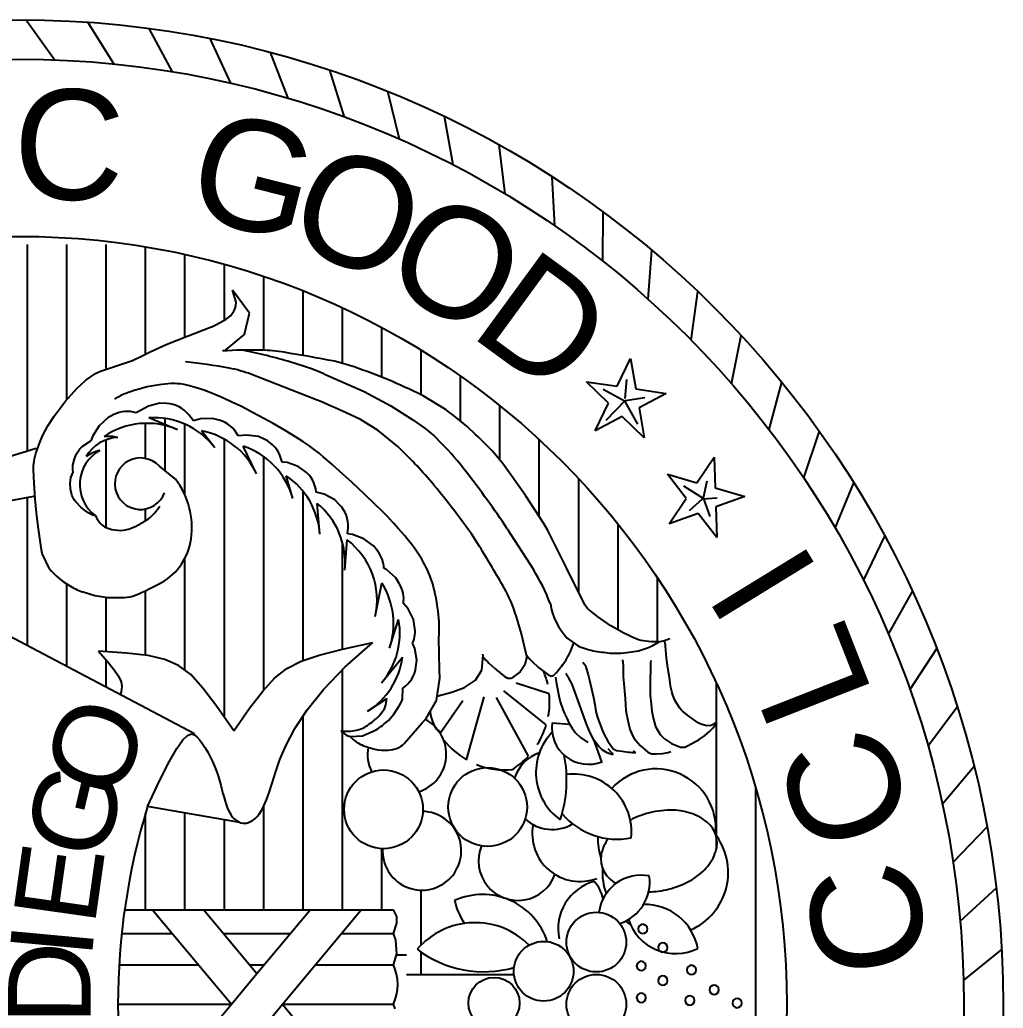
# Model space of a CAD drawing. Header units: inches. Extents: x -3572 to 2430, y -1517 to 3072.
# Drawn here: x 2255.835 to 2256.501, y 76.737 to 77.406 of the extents above; entities that cross this region are included whole.
import ezdxf
from ezdxf.enums import TextEntityAlignment as Align

# ---------------------------------------------------------------- set-up
doc = ezdxf.new("R2010")
doc.units = ezdxf.units.IN
doc.header["$MEASUREMENT"] = 0
doc.layers.add('_CoSD_TB', color=7, linetype='Continuous')
doc.styles.add('CoSD TITLE', font='arial.ttf')

msp = doc.modelspace()

# ---------------------------------------------------------------- linework, layer by layer
at = {"layer": '_CoSD_TB', "color": 1, "linetype": 'Continuous'}
for p, q in [((2255.85841, 77.37927), (2255.83908, 77.40637)), ((2255.89852, 77.37649), (2255.88093, 77.40476)), ((2255.93838, 77.37121), (2255.9226, 77.40052)), ((2255.97783, 77.36343), (2255.96392, 77.39367)), ((2256.01671, 77.35319), (2256.00473, 77.38425)), ((2256.05487, 77.34052), (2256.04486, 77.37227)), ((2256.09216, 77.32549), (2256.08417, 77.35781)), ((2256.12844, 77.30815), (2256.12249, 77.3409)), ((2256.16355, 77.28856), (2256.15967, 77.32162)), ((2256.19736, 77.2668), (2256.19557, 77.30004)), ((2256.22974, 77.24297), (2256.23004, 77.27626)), ((2255.84011, 77.11456), (2255.84011, 77.25415)), ((2255.86678, 77.14916), (2255.86678, 77.25415)), ((2255.89344, 77.16976), (2255.89344, 77.25415)), ((2255.92011, 77.18006), (2255.92011, 77.25259)), ((2256.26056, 77.21715), (2256.26295, 77.25035)), ((2255.94678, 77.19142), (2255.94678, 77.24741)), ((2255.97345, 77.203), (2255.97345, 77.24076)), ((2256.00011, 77.18262), (2256.00011, 77.23258)), ((2256.02678, 77.17904), (2256.02678, 77.22279)), ((2256.2897, 77.18944), (2256.29417, 77.22243)), ((2256.05345, 77.17373), (2256.05345, 77.2113)), ((2256.08012, 77.16432), (2256.08012, 77.19797)), ((2256.31704, 77.15996), (2256.32357, 77.1926)), ((2256.10678, 77.15233), (2256.10678, 77.18263)), ((2256.13345, 77.1346), (2256.13345, 77.16508)), ((2256.24483, 77.14992), (2256.24617, 77.16268)), ((2256.34248, 77.12882), (2256.35104, 77.16099)), ((2256.24483, 77.1479), (2256.23005, 77.15597)), ((2256.24483, 77.14857), (2256.25826, 77.15059)), ((2255.92197, 77.14473), (2255.91374, 77.14028)), ((2255.9298, 77.14669), (2255.92197, 77.14473)), ((2255.93448, 77.14649), (2255.9298, 77.14669)), ((2256.16012, 77.10811), (2256.16012, 77.14501)), ((2256.23206, 77.13514), (2256.24483, 77.14857)), ((2256.25356, 77.13245), (2256.24483, 77.1479)), ((2255.89446, 77.13694), (2255.88859, 77.13139)), ((2255.89864, 77.13905), (2255.89446, 77.13694)), ((2255.94175, 77.12878), (2255.9223, 77.13682)), ((2255.93344, 77.10091), (2255.93344, 77.1364)), ((2255.95261, 77.13475), (2255.94935, 77.13889)), ((2255.88859, 77.13139), (2255.88427, 77.12457)), ((2255.92011, 77.10932), (2255.92011, 77.13313)), ((2255.94678, 77.08455), (2255.94678, 77.13254)), ((2255.95733, 77.13611), (2255.95261, 77.13475)), ((2255.96541, 77.13635), (2255.95733, 77.13611)), ((2255.96993, 77.13516), (2255.96541, 77.13635)), ((2255.88427, 77.12457), (2255.88303, 77.12123)), ((2255.96705, 77.11644), (2255.95794, 77.12799)), ((2255.98284, 77.12455), (2255.98283, 77.12456)), ((2255.98849, 77.12519), (2255.98284, 77.12455)), ((2255.99649, 77.12409), (2255.98849, 77.12519)), ((2256.00076, 77.12217), (2255.99649, 77.12409)), ((2256.36591, 77.09615), (2256.37648, 77.12771)), ((2255.87554, 77.11577), (2255.87716, 77.11733)), ((2255.87716, 77.11733), (2255.88303, 77.12124)), ((2255.89344, 77.0625), (2255.89344, 77.12201)), ((2255.97345, 76.93393), (2255.97345, 77.12243)), ((2255.99532, 77.09884), (2255.98621, 77.11761)), ((2256.18679, 77.06983), (2256.18679, 77.12205)), ((2255.87187, 77.10915), (2255.87332, 77.11245)), ((2255.87332, 77.11245), (2255.87554, 77.11577)), ((2256.00011, 76.95254), (2256.00011, 77.11054)), ((2255.87079, 77.10134), (2255.87084, 77.10476)), ((2255.87084, 77.10476), (2255.87187, 77.10915)), ((2256.01254, 77.10679), (2256.01172, 77.10957)), ((2256.01592, 77.1065), (2256.01254, 77.10679)), ((2256.02355, 77.10384), (2256.01592, 77.1065)), ((2256.02735, 77.10111), (2256.02355, 77.10384)), ((2255.86897, 77.09246), (2255.86949, 77.09642)), ((2255.86949, 77.09642), (2255.87026, 77.09854)), ((2255.87026, 77.09854), (2255.87108, 77.09994)), ((2255.87108, 77.09994), (2255.87079, 77.10134)), ((2256.01978, 77.08214), (2256.01522, 77.09765)), ((2255.86912, 77.08886), (2255.86897, 77.09246)), ((2256.21346, 77.01856), (2256.21346, 77.09563)), ((2256.28447, 77.09079), (2256.29723, 77.08273)), ((2256.2979, 77.08273), (2256.30059, 77.09415)), ((2256.38724, 77.06207), (2256.39977, 77.09291)), ((2255.84011, 76.98275), (2255.84011, 77.08301)), ((2255.87013, 77.08447), (2255.86912, 77.08886)), ((2255.8716, 77.08138), (2255.87013, 77.08447)), ((2256.02678, 76.9724), (2256.02678, 77.08711)), ((2256.03561, 77.08658), (2256.03561, 77.08659)), ((2256.04112, 77.08516), (2256.03561, 77.08658)), ((2256.0482, 77.08128), (2256.04112, 77.08516)), ((2255.87276, 77.07988), (2255.8716, 77.08138)), ((2255.87656, 77.07605), (2255.87276, 77.07988)), ((2256.03808, 77.05811), (2256.03627, 77.0789)), ((2256.05149, 77.07795), (2256.0482, 77.08128)), ((2256.2885, 77.074), (2256.29723, 77.08206)), ((2256.29723, 77.08206), (2256.30731, 77.08273)), ((2256.30261, 77.06996), (2256.2979, 77.08273)), ((2255.88032, 77.07324), (2255.87656, 77.07605)), ((2255.92011, 77.0673), (2255.92011, 77.07516)), ((2256.24012, 76.99311), (2256.24012, 77.0649)), ((2256.05691, 77.05829), (2256.05723, 77.06227)), ((2256.06027, 77.05775), (2256.05691, 77.05829)), ((2256.06781, 77.05485), (2256.06027, 77.05775)), ((2256.40639, 77.02671), (2256.42083, 77.05671)), ((2256.05345, 76.98011), (2256.05345, 77.0524)), ((2256.05495, 77.03377), (2256.05659, 77.05423)), ((2256.07439, 77.05017), (2256.06781, 77.05485)), ((2256.07729, 77.04649), (2256.07439, 77.05017)), ((2255.94678, 76.9659), (2255.94678, 77.04173)), ((2256.0835, 77.03394), (2256.08154, 77.03496)), ((2256.08951, 77.02854), (2256.0835, 77.03394)), ((2255.86678, 76.9687), (2255.86678, 77.02427)), ((2256.07564, 77.0022), (2256.08014, 77.02497)), ((2256.09196, 77.02456), (2256.08951, 77.02854)), ((2256.26679, 76.98523), (2256.26679, 77.02849)), ((2255.92011, 76.976), (2255.92011, 77.0198)), ((2256.42329, 76.99023), (2256.43958, 77.01925)), ((2255.89344, 76.97846), (2255.89344, 77.01525)), ((2256.09795, 77.0074), (2256.09471, 77.01117)), ((2256.10152, 77.00016), (2256.09795, 77.0074)), ((2256.08526, 76.98075), (2256.09151, 77.00027)), ((2256.10232, 76.99555), (2256.10152, 77.00016)), ((2256.10256, 76.98059), (2256.10098, 76.98422)), ((2256.10383, 76.97262), (2256.10256, 76.98059)), ((2256.43786, 76.95275), (2256.45594, 76.9807)), ((2255.89344, 76.95464), (2255.89344, 76.97276)), ((2256.07985, 76.95735), (2256.09417, 76.97471)), ((2256.10323, 76.96798), (2256.10383, 76.97262)), ((2256.05345, 76.8037), (2256.05345, 76.96612)), ((2256.19351, 76.95003), (2256.17118, 76.95717)), ((2256.30679, 76.84502), (2256.30679, 76.95696)), ((2256.09416, 76.94646), (2256.09443, 76.95387)), ((2256.19149, 76.92896), (2256.16277, 76.95191)), ((2256.07046, 76.93814), (2256.08349, 76.94668)), ((2256.08182, 76.93978), (2256.08284, 76.94248)), ((2256.08284, 76.94248), (2256.08349, 76.94668)), ((2256.08832, 76.93608), (2256.09236, 76.94239)), ((2256.09236, 76.94239), (2256.09386, 76.94552)), ((2256.09386, 76.94552), (2256.09395, 76.94578)), ((2256.09395, 76.94578), (2256.09416, 76.94646)), ((2256.11964, 76.92327), (2256.13501, 76.94541)), ((2256.13757, 76.9052), (2256.14937, 76.94781)), ((2256.17935, 76.90774), (2256.15785, 76.94743)), ((2256.07831, 76.93505), (2256.08182, 76.93978)), ((2256.08455, 76.93188), (2256.08832, 76.93608)), ((2256.11337, 76.93543), (2256.11304, 76.9382)), ((2256.45004, 76.91443), (2256.46985, 76.94119)), ((2256.02678, 76.8037), (2256.02678, 76.93495)), ((2256.11375, 76.93385), (2256.11337, 76.93543)), ((2256.1147, 76.93111), (2256.11375, 76.93385)), ((2256.11597, 76.928), (2256.1147, 76.93111)), ((2256.19553, 76.93034), (2256.20737, 76.92946)), ((2256.05226, 76.92477), (2256.05599, 76.92205)), ((2256.06698, 76.92146), (2256.07631, 76.92559)), ((2256.11711, 76.92608), (2256.11597, 76.928)), ((2256.11964, 76.92327), (2256.11711, 76.92608)), ((2256.05599, 76.92205), (2256.05857, 76.92112)), ((2256.05857, 76.92112), (2256.06698, 76.92146)), ((2256.22924, 76.90397), (2256.22366, 76.91903)), ((2256.4598, 76.87543), (2256.48124, 76.90089)), ((2256.33346, 76.59378), (2256.33346, 76.88561)), ((2255.92011, 76.8037), (2255.92011, 76.8692)), ((2255.94678, 76.8037), (2255.94678, 76.8692)), ((2256.00011, 76.8037), (2256.00011, 76.87389)), ((2255.97345, 76.8037), (2255.97345, 76.86466)), ((2256.46709, 76.83589), (2256.49009, 76.85995)), ((2256.08012, 76.8037), (2256.08012, 76.84507)), ((2256.10678, 76.7799), (2256.10678, 76.81697)), ((2256.47188, 76.79597), (2256.49635, 76.81854)), ((2256.10678, 76.7597), (2256.10678, 76.77502)), ((2256.47415, 76.75582), (2256.49999, 76.77682))]:
    msp.add_line(p, q, dxfattribs=at)
at = {"layer": '_CoSD_TB', "color": 1}
for p, q in [((2255.99052, 77.20765), (2255.97895, 77.22323)), ((2255.9814, 77.21511), (2255.97895, 77.22323)), ((2255.97979, 77.2089), (2255.98082, 77.21113)), ((2255.98082, 77.21113), (2255.98126, 77.21266)), ((2255.98126, 77.21266), (2255.9814, 77.21511)), ((2255.97274, 77.20258), (2255.97468, 77.20374)), ((2255.97468, 77.20374), (2255.97639, 77.2049)), ((2255.97639, 77.2049), (2255.97728, 77.20564)), ((2255.97728, 77.20564), (2255.97748, 77.20584)), ((2255.97748, 77.20584), (2255.97779, 77.20615)), ((2255.97779, 77.20615), (2255.97838, 77.20685)), ((2255.97838, 77.20685), (2255.97944, 77.20831)), ((2255.97944, 77.20831), (2255.97979, 77.2089)), ((2255.98719, 77.1935), (2255.99052, 77.20765)), ((2255.94904, 77.1923), (2255.96404, 77.19817)), ((2255.96404, 77.19817), (2255.96543, 77.19878)), ((2255.96543, 77.19878), (2255.96715, 77.1996)), ((2255.96715, 77.1996), (2255.97067, 77.20143)), ((2255.97067, 77.20143), (2255.97274, 77.20258)), ((2255.93405, 77.18644), (2255.94904, 77.1923)), ((2255.98719, 77.1935), (2255.97395, 77.18266)), ((2255.92314, 77.18155), (2255.93405, 77.18644)), ((2255.9113, 77.17573), (2255.91722, 77.17864)), ((2255.91722, 77.17864), (2255.92314, 77.18155)), ((2256.23942, 77.15823), (2256.24864, 77.1769)), ((2256.24864, 77.1769), (2256.25216, 77.15638)), ((2255.8895, 77.16844), (2255.9004, 77.17208)), ((2255.9004, 77.17208), (2255.9113, 77.17573)), ((2256.05532, 77.17325), (2256.04798, 77.17513)), ((2255.87967, 77.16223), (2255.88619, 77.16687)), ((2255.88619, 77.16687), (2255.8895, 77.16844)), ((2256.03621, 77.1489), (2255.99149, 77.16635)), ((2256.04077, 77.16664), (2256.06822, 77.15472)), ((2255.86565, 77.1479), (2255.87343, 77.15659)), ((2255.87343, 77.15659), (2255.87967, 77.16223)), ((2255.91739, 77.1568), (2255.91563, 77.1563)), ((2255.92125, 77.15777), (2255.91739, 77.1568)), ((2255.92656, 77.15881), (2255.92125, 77.15777)), ((2255.93119, 77.1595), (2255.92656, 77.15881)), ((2255.93511, 77.15986), (2255.93119, 77.1595)), ((2255.93751, 77.15999), (2255.93511, 77.15986)), ((2255.93882, 77.16003), (2255.93751, 77.15999)), ((2255.94007, 77.16002), (2255.93882, 77.16003)), ((2255.94159, 77.15996), (2255.94007, 77.16002)), ((2255.9435, 77.1598), (2255.94159, 77.15996)), ((2255.94611, 77.1594), (2255.9435, 77.1598)), ((2255.94889, 77.15881), (2255.94611, 77.1594)), ((2255.9522, 77.15793), (2255.94889, 77.15881)), ((2255.95616, 77.15672), (2255.9522, 77.15793)), ((2255.95945, 77.15559), (2255.95616, 77.15672)), ((2256.21882, 77.16122), (2256.23942, 77.15823)), ((2256.23373, 77.14669), (2256.21882, 77.16122)), ((2255.90545, 77.15281), (2255.9029, 77.15166)), ((2255.90981, 77.1545), (2255.90545, 77.15281)), ((2255.91295, 77.1555), (2255.90981, 77.1545)), ((2255.91563, 77.1563), (2255.91295, 77.1555)), ((2255.96326, 77.15415), (2255.95945, 77.15559)), ((2255.96702, 77.15264), (2255.96326, 77.15415)), ((2255.97296, 77.15008), (2255.96702, 77.15264)), ((2255.97861, 77.1475), (2255.97296, 77.15008)), ((2256.06822, 77.15472), (2256.08621, 77.14494)), ((2256.10489, 77.15327), (2256.10101, 77.15515)), ((2256.10803, 77.15171), (2256.10489, 77.15327)), ((2256.12365, 77.14218), (2256.10803, 77.15171)), ((2256.25216, 77.15638), (2256.27276, 77.15339)), ((2256.27276, 77.15339), (2256.25434, 77.1437)), ((2255.85813, 77.13806), (2255.86565, 77.1479)), ((2255.9845, 77.14466), (2255.97861, 77.1475)), ((2255.98833, 77.14274), (2255.9845, 77.14466)), ((2256.08621, 77.14494), (2256.10101, 77.13557)), ((2256.22452, 77.12802), (2256.23373, 77.14669)), ((2256.25434, 77.1437), (2256.25786, 77.12318)), ((2255.85393, 77.13146), (2255.85813, 77.13806)), ((2255.99258, 77.14052), (2255.98833, 77.14274)), ((2255.99684, 77.13824), (2255.99258, 77.14052)), ((2256.00648, 77.13289), (2255.99684, 77.13824)), ((2256.06558, 77.13562), (2256.05602, 77.14021)), ((2256.24295, 77.13771), (2256.22452, 77.12802)), ((2256.25786, 77.12318), (2256.24295, 77.13771)), ((2255.85034, 77.12457), (2255.85393, 77.13146)), ((2256.0146, 77.12821), (2256.00648, 77.13289)), ((2256.07756, 77.12833), (2256.06558, 77.13562)), ((2256.10101, 77.13557), (2256.10957, 77.12951)), ((2255.84802, 77.1191), (2255.85034, 77.12457)), ((2256.0217, 77.12389), (2256.0146, 77.12821)), ((2256.02656, 77.12076), (2256.0217, 77.12389)), ((2256.09101, 77.11731), (2256.07756, 77.12833)), ((2256.10957, 77.12951), (2256.11338, 77.1265)), ((2256.11338, 77.1265), (2256.11549, 77.12458)), ((2256.11549, 77.12458), (2256.12057, 77.11954)), ((2255.76066, 77.09003), (2255.84603, 77.11639)), ((2255.84584, 77.11271), (2255.84802, 77.1191)), ((2256.03061, 77.118), (2256.02656, 77.12076)), ((2256.03426, 77.1154), (2256.03061, 77.118)), ((2256.10114, 77.1073), (2256.09101, 77.11731)), ((2255.84492, 77.10903), (2255.84584, 77.11271)), ((2256.03606, 77.11405), (2256.03426, 77.1154)), ((2256.03764, 77.11281), (2256.03606, 77.11405)), ((2256.03845, 77.11215), (2256.03764, 77.11281)), ((2256.04043, 77.11048), (2256.03845, 77.11215)), ((2256.04276, 77.10846), (2256.04043, 77.11048)), ((2256.16187, 77.10603), (2256.15477, 77.11446)), ((2256.29356, 77.09292), (2256.30521, 77.11017)), ((2256.30521, 77.11017), (2256.30593, 77.08936)), ((2255.84423, 77.10348), (2255.84425, 77.10467)), ((2255.84425, 77.10162), (2255.84423, 77.10348)), ((2255.84425, 77.10467), (2255.84436, 77.10585)), ((2255.84436, 77.10585), (2255.84492, 77.10903)), ((2255.94046, 77.09535), (2255.92942, 77.1041)), ((2256.04629, 77.10536), (2256.04276, 77.10846)), ((2256.05147, 77.10072), (2256.04629, 77.10536)), ((2256.16982, 77.09516), (2256.16187, 77.10603)), ((2255.84455, 77.09261), (2255.84425, 77.10162)), ((2256.05995, 77.09297), (2256.05147, 77.10072)), ((2256.28636, 77.08225), (2256.27355, 77.09867)), ((2256.27355, 77.09867), (2256.29356, 77.09292)), ((2255.84522, 77.08208), (2255.84455, 77.09261)), ((2256.06841, 77.08506), (2256.05995, 77.09297)), ((2256.17734, 77.08427), (2256.16982, 77.09516)), ((2255.76066, 77.06838), (2255.84438, 77.08379)), ((2256.07564, 77.07813), (2256.06841, 77.08506)), ((2256.19012, 77.06474), (2256.17734, 77.08427)), ((2256.30593, 77.08936), (2256.32594, 77.08361)), ((2256.32594, 77.08361), (2256.30637, 77.0765)), ((2255.84564, 77.07715), (2255.84522, 77.08208)), ((2255.84611, 77.07239), (2255.84564, 77.07715)), ((2256.08027, 77.07358), (2256.07564, 77.07813)), ((2256.27471, 77.065), (2256.28636, 77.08225)), ((2256.30637, 77.0765), (2256.30708, 77.0557)), ((2255.84724, 77.06315), (2255.84611, 77.07239)), ((2256.08391, 77.06991), (2256.08027, 77.07358)), ((2256.08585, 77.0679), (2256.08391, 77.06991)), ((2256.29428, 77.07211), (2256.27471, 77.065)), ((2256.30708, 77.0557), (2256.29428, 77.07211)), ((2255.8496, 77.04743), (2255.84724, 77.06315)), ((2256.0882, 77.06537), (2256.08585, 77.0679)), ((2256.09145, 77.06177), (2256.0882, 77.06537)), ((2256.19256, 77.06043), (2256.19012, 77.06474)), ((2256.09362, 77.05928), (2256.09145, 77.06177)), ((2256.09559, 77.05695), (2256.09362, 77.05928)), ((2256.09798, 77.05403), (2256.09559, 77.05695)), ((2256.14522, 77.05152), (2256.14074, 77.05828)), ((2256.16511, 77.06165), (2256.18281, 77.03406)), ((2256.2051, 77.0353), (2256.19256, 77.06043)), ((2256.09924, 77.05244), (2256.09798, 77.05403)), ((2256.10085, 77.05034), (2256.09924, 77.05244)), ((2256.10217, 77.04856), (2256.10085, 77.05034)), ((2255.85005, 77.04496), (2255.8496, 77.04743)), ((2255.85492, 77.03465), (2255.85005, 77.04496)), ((2256.1036, 77.04654), (2256.10217, 77.04856)), ((2256.10501, 77.04445), (2256.1036, 77.04654)), ((2256.10627, 77.04248), (2256.10501, 77.04445)), ((2256.10714, 77.04106), (2256.10627, 77.04248)), ((2256.10787, 77.03983), (2256.10714, 77.04106)), ((2256.10864, 77.03845), (2256.10787, 77.03983)), ((2256.10945, 77.03694), (2256.10864, 77.03845)), ((2256.11015, 77.03555), (2256.10945, 77.03694)), ((2256.11096, 77.03382), (2256.11015, 77.03555)), ((2256.11176, 77.03201), (2256.11096, 77.03382)), ((2256.1126, 77.02996), (2256.11176, 77.03201)), ((2256.11329, 77.02813), (2256.1126, 77.02996)), ((2256.21764, 77.01017), (2256.2051, 77.0353)), ((2256.11393, 77.02628), (2256.11329, 77.02813)), ((2256.11455, 77.02434), (2256.11393, 77.02628)), ((2256.11518, 77.02216), (2256.11455, 77.02434)), ((2255.88573, 77.01627), (2255.87723, 77.01892)), ((2255.89305, 77.01527), (2255.88573, 77.01627)), ((2256.11577, 77.01986), (2256.11518, 77.02216)), ((2256.11633, 77.01741), (2256.11577, 77.01986)), ((2256.11688, 77.01472), (2256.11633, 77.01741)), ((2256.11741, 77.01175), (2256.11688, 77.01472)), ((2256.11791, 77.00856), (2256.11741, 77.01175)), ((2256.2194, 77.00781), (2256.21764, 77.01017)), ((2256.11826, 77.00589), (2256.11791, 77.00856)), ((2256.11852, 77.00353), (2256.11826, 77.00589)), ((2256.11872, 77.00126), (2256.11852, 77.00353)), ((2256.22613, 77.00225), (2256.2194, 77.00781)), ((2255.80961, 76.99882), (2255.95331, 76.92309)), ((2256.11889, 76.99876), (2256.11872, 77.00126)), ((2256.11899, 76.99638), (2256.11889, 76.99876)), ((2256.11901, 76.99491), (2256.11899, 76.99638)), ((2256.23523, 76.99598), (2256.22613, 77.00225)), ((2256.24079, 76.99272), (2256.23523, 76.99598)), ((2256.11872, 76.98788), (2256.11886, 76.99041)), ((2256.11886, 76.99041), (2256.119, 76.99295)), ((2256.119, 76.99295), (2256.11901, 76.99491)), ((2256.24408, 76.99101), (2256.24079, 76.99272)), ((2256.24653, 76.98978), (2256.24408, 76.99101)), ((2256.24958, 76.98838), (2256.24653, 76.98978)), ((2256.05353, 76.98013), (2256.07404, 76.98472)), ((2256.05538, 76.96812), (2256.07404, 76.98472)), ((2256.11927, 76.96613), (2256.11872, 76.98788)), ((2256.20572, 76.98769), (2256.21254, 76.98267)), ((2256.25386, 76.98661), (2256.24958, 76.98838)), ((2256.25547, 76.98616), (2256.25386, 76.98661)), ((2256.26251, 76.98511), (2256.25547, 76.98616)), ((2256.2678, 76.98526), (2256.26251, 76.98511)), ((2256.27227, 76.98223), (2256.2722, 76.983)), ((2255.88828, 76.97884), (2255.89431, 76.97174)), ((2255.90716, 76.97746), (2255.88828, 76.97884)), ((2255.92177, 76.97581), (2255.90716, 76.97746)), ((2255.93318, 76.97326), (2255.92177, 76.97581)), ((2256.0255, 76.97197), (2256.03771, 76.97611)), ((2256.03771, 76.97611), (2256.05353, 76.98013)), ((2256.14784, 76.96607), (2256.14867, 76.97608)), ((2256.23472, 76.97758), (2256.24193, 76.97749)), ((2256.24193, 76.97749), (2256.24616, 76.97791)), ((2256.24616, 76.97791), (2256.25395, 76.97914)), ((2256.25395, 76.97914), (2256.26, 76.98098)), ((2256.27271, 76.97677), (2256.27227, 76.98223)), ((2256.27306, 76.97218), (2256.27271, 76.97677)), ((2255.89431, 76.97174), (2255.89876, 76.96622)), ((2255.94246, 76.96918), (2255.93318, 76.97326)), ((2255.95069, 76.96292), (2255.94246, 76.96918)), ((2256.01578, 76.967), (2256.0255, 76.97197)), ((2256.1567, 76.96708), (2256.15261, 76.9708)), ((2256.1769, 76.9695), (2256.17371, 76.96485)), ((2256.17827, 76.97519), (2256.1769, 76.9695)), ((2256.18198, 76.97172), (2256.18634, 76.96773)), ((2256.21632, 76.97145), (2256.21796, 76.96903)), ((2256.24363, 76.97005), (2256.24369, 76.9688)), ((2256.27359, 76.96916), (2256.27306, 76.97218)), ((2256.27411, 76.96615), (2256.27359, 76.96916)), ((2255.89876, 76.96622), (2255.90178, 76.96184)), ((2255.95893, 76.95387), (2255.95069, 76.96292)), ((2256.00746, 76.9605), (2256.01578, 76.967)), ((2256.04071, 76.9529), (2256.05538, 76.96812)), ((2256.11941, 76.96045), (2256.11927, 76.96613)), ((2256.14352, 76.9593), (2256.14784, 76.96607)), ((2256.17371, 76.96485), (2256.16764, 76.96034)), ((2256.19336, 76.96251), (2256.19502, 76.96191)), ((2256.19502, 76.96191), (2256.19654, 76.96247)), ((2256.21796, 76.96903), (2256.21836, 76.96814)), ((2256.21836, 76.96814), (2256.21993, 76.96285)), ((2256.21993, 76.96285), (2256.22087, 76.95914)), ((2256.24369, 76.9688), (2256.24369, 76.96518)), ((2256.24369, 76.96518), (2256.24369, 76.96155)), ((2256.26199, 76.96498), (2256.26193, 76.96083)), ((2256.2749, 76.9609), (2256.27411, 76.96615)), ((2255.90178, 76.96184), (2255.90348, 76.95817)), ((2255.90348, 76.95817), (2255.90402, 76.95479)), ((2255.99941, 76.95178), (2256.00746, 76.9605)), ((2256.11708, 76.94536), (2256.11941, 76.96045)), ((2256.136, 76.95423), (2256.14352, 76.9593)), ((2256.16538, 76.96033), (2256.16326, 76.9617)), ((2256.16764, 76.96034), (2256.16538, 76.96033)), ((2256.19782, 76.96126), (2256.19852, 76.9566)), ((2256.19852, 76.9566), (2256.19993, 76.94855)), ((2256.20694, 76.96019), (2256.20621, 76.96143)), ((2256.20905, 76.95638), (2256.20694, 76.96019)), ((2256.21115, 76.95085), (2256.20905, 76.95638)), ((2256.22087, 76.95914), (2256.22344, 76.94739)), ((2256.24369, 76.96155), (2256.24412, 76.95703)), ((2256.24412, 76.95703), (2256.245, 76.94669)), ((2256.26193, 76.96083), (2256.26193, 76.94877)), ((2256.27569, 76.95552), (2256.2749, 76.9609)), ((2255.90352, 76.95125), (2255.90297, 76.94962)), ((2255.90402, 76.95479), (2255.90352, 76.95125)), ((2255.96827, 76.94139), (2255.95893, 76.95387)), ((2255.99055, 76.94012), (2255.99941, 76.95178)), ((2256.02949, 76.93903), (2256.04071, 76.9529)), ((2256.11837, 76.94862), (2256.12745, 76.95106)), ((2256.12745, 76.95106), (2256.136, 76.95423)), ((2256.21519, 76.93961), (2256.21115, 76.95085)), ((2256.27591, 76.95429), (2256.27569, 76.95552)), ((2256.27648, 76.95157), (2256.27591, 76.95429)), ((2256.27719, 76.94899), (2256.27648, 76.95157)), ((2256.27806, 76.94676), (2256.27719, 76.94899)), ((2256.11005, 76.93322), (2256.11708, 76.94536)), ((2256.11756, 76.94849), (2256.11837, 76.94862)), ((2256.19993, 76.94855), (2256.20092, 76.94455)), ((2256.20092, 76.94455), (2256.20273, 76.93929)), ((2256.22344, 76.94739), (2256.22428, 76.9427)), ((2256.22428, 76.9427), (2256.22512, 76.93802)), ((2256.245, 76.94669), (2256.24522, 76.9427)), ((2256.24522, 76.9427), (2256.24544, 76.93871)), ((2256.26193, 76.94877), (2256.26206, 76.94689)), ((2256.26206, 76.94689), (2256.26271, 76.9408)), ((2256.2786, 76.94567), (2256.27806, 76.94676)), ((2256.2799, 76.94338), (2256.2786, 76.94567)), ((2256.28187, 76.94031), (2256.2799, 76.94338)), ((2255.97976, 76.92483), (2255.96827, 76.94139)), ((2255.97976, 76.92483), (2255.99055, 76.94012)), ((2256.02117, 76.92649), (2256.02949, 76.93903)), ((2256.20273, 76.93929), (2256.20388, 76.93651)), ((2256.20388, 76.93651), (2256.20554, 76.9329)), ((2256.21922, 76.92837), (2256.21519, 76.93961)), ((2256.22512, 76.93802), (2256.22623, 76.93396)), ((2256.24544, 76.93871), (2256.24578, 76.9361)), ((2256.24578, 76.9361), (2256.24711, 76.92974)), ((2256.26271, 76.9408), (2256.2631, 76.93806)), ((2256.2631, 76.93806), (2256.26403, 76.93283)), ((2256.28288, 76.93907), (2256.28187, 76.94031)), ((2256.28381, 76.93822), (2256.28288, 76.93907)), ((2256.28806, 76.93491), (2256.28381, 76.93822)), ((2256.09519, 76.91624), (2256.1075, 76.93031)), ((2256.1075, 76.93031), (2256.11005, 76.93322)), ((2256.20554, 76.9329), (2256.20684, 76.93037)), ((2256.20684, 76.93037), (2256.20905, 76.92658)), ((2256.22623, 76.93396), (2256.22939, 76.92557)), ((2256.24711, 76.92974), (2256.24818, 76.92592)), ((2256.26403, 76.93283), (2256.26558, 76.9279)), ((2256.29117, 76.93263), (2256.28806, 76.93491)), ((2256.29446, 76.93038), (2256.29117, 76.93263)), ((2256.2963, 76.92948), (2256.29446, 76.93038)), ((2256.30033, 76.92837), (2256.2963, 76.92948)), ((2256.30709, 76.9306), (2256.30324, 76.92854)), ((2256.30437, 76.92679), (2256.30709, 76.9306)), ((2255.94857, 76.92181), (2255.95111, 76.92277)), ((2255.95111, 76.92277), (2255.95321, 76.92218)), ((2256.0152, 76.91528), (2256.02117, 76.92649)), ((2256.20905, 76.92658), (2256.21128, 76.92356)), ((2256.21128, 76.92356), (2256.21466, 76.92026)), ((2256.21964, 76.92733), (2256.21922, 76.92837)), ((2256.22132, 76.92349), (2256.21964, 76.92733)), ((2256.22401, 76.91837), (2256.22132, 76.92349)), ((2256.22939, 76.92557), (2256.2308, 76.92246)), ((2256.2308, 76.92246), (2256.23316, 76.91796)), ((2256.24818, 76.92592), (2256.24965, 76.92213)), ((2256.26558, 76.9279), (2256.26868, 76.92248)), ((2256.26868, 76.92248), (2256.27148, 76.91946)), ((2256.29922, 76.92192), (2256.30216, 76.92448)), ((2256.30324, 76.92854), (2256.30033, 76.92837)), ((2256.30216, 76.92448), (2256.30437, 76.92679)), ((2255.94127, 76.91295), (2255.94536, 76.91873)), ((2255.94536, 76.91873), (2255.94857, 76.92181)), ((2255.95321, 76.92218), (2255.95509, 76.92061)), ((2255.95509, 76.92061), (2255.95692, 76.91854)), ((2255.95692, 76.91854), (2255.95874, 76.91613)), ((2255.95874, 76.91613), (2255.96052, 76.91342)), ((2256.05857, 76.92112), (2256.05995, 76.91962)), ((2256.05995, 76.91962), (2256.06094, 76.91877)), ((2256.06094, 76.91877), (2256.06271, 76.91747)), ((2256.06271, 76.91747), (2256.06432, 76.91648)), ((2256.06432, 76.91648), (2256.06546, 76.91585)), ((2256.06546, 76.91585), (2256.06595, 76.9156)), ((2256.06595, 76.9156), (2256.06655, 76.91533)), ((2256.09402, 76.91511), (2256.0946, 76.91559)), ((2256.0946, 76.91559), (2256.09499, 76.916)), ((2256.09499, 76.916), (2256.09514, 76.91617)), ((2256.09514, 76.91617), (2256.09519, 76.91624)), ((2256.21466, 76.92026), (2256.21954, 76.917)), ((2256.22702, 76.91416), (2256.22401, 76.91837)), ((2256.23316, 76.91796), (2256.23692, 76.91274)), ((2256.24965, 76.92213), (2256.25112, 76.91961)), ((2256.25112, 76.91961), (2256.25509, 76.91487)), ((2256.27148, 76.91946), (2256.27622, 76.91624)), ((2256.27622, 76.91624), (2256.28233, 76.91371)), ((2256.28671, 76.91449), (2256.29061, 76.91648)), ((2256.29061, 76.91648), (2256.29514, 76.91909)), ((2256.29514, 76.91909), (2256.29858, 76.92141)), ((2256.29858, 76.92141), (2256.29922, 76.92192)), ((2255.93607, 76.9039), (2255.94127, 76.91295)), ((2255.96052, 76.91342), (2255.96224, 76.91049)), ((2255.96224, 76.91049), (2255.96387, 76.90738)), ((2256.01102, 76.90536), (2256.0152, 76.91528)), ((2256.06655, 76.91533), (2256.0678, 76.91483)), ((2256.0678, 76.91483), (2256.06926, 76.91428)), ((2256.06926, 76.91428), (2256.07008, 76.91399)), ((2256.07008, 76.91399), (2256.07125, 76.91361)), ((2256.07125, 76.91361), (2256.07374, 76.91286)), ((2256.07374, 76.91286), (2256.07526, 76.91248)), ((2256.07526, 76.91248), (2256.07773, 76.91202)), ((2256.07773, 76.91202), (2256.07986, 76.91176)), ((2256.07986, 76.91176), (2256.08241, 76.91168)), ((2256.08241, 76.91168), (2256.08434, 76.91175)), ((2256.08434, 76.91175), (2256.08583, 76.91192)), ((2256.08583, 76.91192), (2256.08746, 76.91224)), ((2256.08746, 76.91224), (2256.08907, 76.91268)), ((2256.08907, 76.91268), (2256.09067, 76.91324)), ((2256.09067, 76.91324), (2256.09167, 76.91368)), ((2256.09167, 76.91368), (2256.09242, 76.91406)), ((2256.09242, 76.91406), (2256.09308, 76.91446)), ((2256.09308, 76.91446), (2256.09402, 76.91511)), ((2256.22932, 76.91199), (2256.22702, 76.91416)), ((2256.23271, 76.90999), (2256.22932, 76.91199)), ((2256.23641, 76.90864), (2256.23271, 76.90999)), ((2256.23313, 76.91294), (2256.23522, 76.91067)), ((2256.23522, 76.91067), (2256.23608, 76.90965)), ((2256.23608, 76.90965), (2256.23662, 76.90894)), ((2256.23662, 76.90894), (2256.23641, 76.90864)), ((2256.23692, 76.91274), (2256.23902, 76.91157)), ((2256.23902, 76.91157), (2256.2429, 76.911)), ((2256.2429, 76.911), (2256.24716, 76.91047)), ((2256.25044, 76.91135), (2256.25198, 76.91002)), ((2256.25509, 76.91487), (2256.26018, 76.91039)), ((2256.26018, 76.91039), (2256.26269, 76.9094)), ((2256.26269, 76.9094), (2256.26436, 76.90926)), ((2256.26436, 76.90926), (2256.26613, 76.90927)), ((2256.26613, 76.90927), (2256.27018, 76.90961)), ((2256.27018, 76.90961), (2256.27398, 76.9102)), ((2256.27398, 76.9102), (2256.27448, 76.91033)), ((2256.27448, 76.91033), (2256.27594, 76.91084)), ((2256.28233, 76.91371), (2256.28486, 76.91374)), ((2256.28486, 76.91374), (2256.28525, 76.91387)), ((2256.28525, 76.91387), (2256.28671, 76.91449)), ((2255.92954, 76.891), (2255.93607, 76.9039)), ((2255.96387, 76.90738), (2255.9654, 76.90415)), ((2255.9654, 76.90415), (2255.96681, 76.90087)), ((2256.00809, 76.89673), (2256.01102, 76.90536)), ((2255.96681, 76.90087), (2255.96807, 76.89759)), ((2255.96807, 76.89759), (2255.96918, 76.89437)), ((2256.00585, 76.88935), (2256.00809, 76.89673)), ((2255.92146, 76.8737), (2255.92954, 76.891)), ((2255.96918, 76.89437), (2255.97015, 76.89122)), ((2255.97015, 76.89122), (2255.97101, 76.88818)), ((2256.00385, 76.88319), (2256.00585, 76.88935)), ((2255.97101, 76.88818), (2255.97179, 76.88524)), ((2255.97179, 76.88524), (2255.97251, 76.88244)), ((2255.97251, 76.88244), (2255.97321, 76.87979)), ((2256.00198, 76.87815), (2256.00385, 76.88319)), ((2255.97321, 76.87979), (2255.9739, 76.8773)), ((2255.9739, 76.8773), (2255.97463, 76.875)), ((2256.00022, 76.87409), (2256.00198, 76.87815)), ((2255.98388, 76.86285), (2255.92146, 76.8737)), ((2255.97463, 76.875), (2255.9754, 76.87291)), ((2255.9754, 76.87291), (2255.97623, 76.87101)), ((2255.97623, 76.87101), (2255.97711, 76.86931)), ((2255.97711, 76.86931), (2255.97805, 76.8678)), ((2255.99698, 76.86843), (2255.99856, 76.8709)), ((2255.99856, 76.8709), (2256.00022, 76.87409)), ((2255.97805, 76.8678), (2255.97903, 76.86648)), ((2255.97903, 76.86648), (2255.98006, 76.86534)), ((2255.98006, 76.86534), (2255.98114, 76.86439)), ((2255.98114, 76.86439), (2255.98226, 76.86361)), ((2255.98226, 76.86361), (2255.98343, 76.86301)), ((2255.98343, 76.86301), (2255.98464, 76.86258)), ((2255.98464, 76.86258), (2255.98588, 76.86234)), ((2255.98588, 76.86234), (2255.98716, 76.8623)), ((2255.98716, 76.8623), (2255.98848, 76.86245)), ((2255.98848, 76.86245), (2255.98982, 76.8628)), ((2255.98982, 76.8628), (2255.99119, 76.86337)), ((2255.99119, 76.86337), (2255.99259, 76.86416)), ((2255.99259, 76.86416), (2255.99401, 76.86519)), ((2255.99401, 76.86519), (2255.99547, 76.86657)), ((2255.99547, 76.86657), (2255.99698, 76.86843)), ((2255.90589, 76.8037), (2256.08792, 76.8037)), ((2255.92483, 76.8037), (2255.97817, 76.7397)), ((2255.95955, 76.8037), (2255.99553, 76.76052)), ((2255.99553, 76.76052), (2256.03151, 76.8037)), ((2256.01288, 76.7397), (2256.06622, 76.8037)), ((2256.09036, 76.79912), (2256.08792, 76.8037)), ((2256.09036, 76.79453), (2256.09036, 76.79912)), ((2256.08792, 76.7877), (2256.09036, 76.79453)), ((2255.90391, 76.7877), (2255.93817, 76.7877)), ((2255.97288, 76.7877), (2256.01817, 76.7877)), ((2256.05289, 76.7877), (2256.08792, 76.7877)), ((2256.0896, 76.78323), (2256.08792, 76.7877)), ((2256.09036, 76.77394), (2256.0896, 76.78323)), ((2256.08792, 76.76636), (2256.09036, 76.77394)), ((2256.09685, 76.77303), (2256.09007, 76.77303)), ((2255.90216, 76.76636), (2255.95595, 76.76636)), ((2255.99066, 76.76636), (2256.00039, 76.76636)), ((2256.03511, 76.76636), (2256.08792, 76.76636)), ((2256.08922, 76.76332), (2256.08792, 76.76636)), ((2256.09015, 76.76006), (2256.08922, 76.76332)), ((2255.97817, 76.7397), (2255.99553, 76.76052)), ((2256.09071, 76.75664), (2256.09015, 76.76006)), ((2256.0909, 76.75315), (2256.09071, 76.75664)), ((2256.16963, 76.7597), (2256.09685, 76.7597)), ((2256.09015, 76.74618), (2256.09071, 76.74964)), ((2256.09071, 76.74964), (2256.0909, 76.75315)), ((2256.08792, 76.7397), (2256.08922, 76.74284)), ((2256.08922, 76.74284), (2256.09015, 76.74618)), ((2255.90138, 76.7397), (2255.97817, 76.7397)), ((2255.92483, 76.67569), (2255.97817, 76.7397)), ((2255.99553, 76.71887), (2256.01288, 76.7397)), ((2256.01288, 76.7397), (2256.02101, 76.7397)), ((2256.01288, 76.7397), (2256.08792, 76.7397)), ((2256.01288, 76.7397), (2256.06622, 76.67569)), ((2256.08922, 76.73665), (2256.08792, 76.7397))]:
    msp.add_line(p, q, dxfattribs=at)
at = {"layer": '_CoSD_TB', "color": 1, "linetype": 'Continuous'}
for radius in [0.66669, 0.64002]:
    msp.add_circle((2255.83433, 76.7397), radius, dxfattribs=at)
at = {"layer": '_CoSD_TB', "color": 1}
for centre, radius in [((2255.83433, 76.7397), 0.52002), ((2256.08129, 76.87171), 0.02667), ((2256.15179, 76.87329), 0.02667), ((2256.22541, 76.7818), 0.02023), ((2256.18972, 76.76208), 0.02023), ((2256.15611, 76.74057), 0.01735), ((2256.22541, 76.73968), 0.02023)]:
    msp.add_circle(centre, radius, dxfattribs=at)
for centre, radius, start, end in [((2255.99167, 76.86984), 0.3129, 88.75588, 93.58852), ((2255.9039, 76.7818), 0.40917, 73.7236, 78.4531), ((2255.99608, 77.07298), 0.10972, 80.59019, 88.75588), ((2255.80047, 75.89265), 1.30614, 79.07672, 80.59019), ((2255.91528, 76.84409), 0.33214, 79.33612, 84.49649), ((2255.96064, 77.08494), 0.08706, 69.24735, 79.33612), ((2255.96275, 76.98335), 0.1992, 66.94325, 73.7236), ((2255.93905, 76.81144), 0.38003, 68.39106, 72.18478), ((2255.95157, 76.84303), 0.34605, 64.41538, 68.39106), ((2255.93441, 77.09045), 0.06885, 117.23795, 120.91124), ((2255.65166, 76.24607), 0.98132, 65.66596, 66.9293), ((2256.00866, 76.98327), 0.19614, 47.16549, 54.1102), ((2255.96155, 76.93246), 0.26543, 43.28652, 47.16549), ((2255.96831, 76.9703), 0.2132, 37.58349, 44.42736), ((2255.91665, 77.09224), 0.01743, 42.87146, 339.52901), ((2255.87226, 76.88962), 0.31587, 40.53396, 43.56368), ((2255.54483, 76.64436), 0.74759, 33.93024, 37.58349), ((2255.8964, 77.06231), 0.05507, 352.2377, 36.86847), ((2255.78489, 76.81491), 0.43082, 37.80367, 40.53396), ((2255.8934, 77.10116), 0.0436, 316.57079, 326.27614), ((2255.58613, 76.66072), 0.68238, 35.63433, 37.80367), ((2255.90469, 77.07819), 0.01994, 202.0389, 220.7772), ((2255.90784, 77.08749), 0.02372, 303.39918, 316.57079), ((2255.89696, 77.07153), 0.00974, 220.7772, 247.71567), ((2255.89722, 77.09796), 0.03811, 286.9905, 296.21978), ((2255.88625, 77.12023), 0.06293, 296.21978, 303.39918), ((2255.90287, 77.08593), 0.0253, 247.71567, 266.18657), ((2255.90251, 77.08063), 0.01999, 266.18657, 286.9905), ((2255.91119, 77.0603), 0.04014, 299.42427, 352.2377), ((2254.61231, 76.11557), 1.79605, 30.36107, 31.40696), ((2255.89441, 77.06779), 0.05156, 220.00764, 239.32128), ((2256.0757, 76.96674), 0.12651, 20.42038, 32.1534), ((2255.90314, 77.08251), 0.06867, 239.32128, 247.83319), ((2255.85608, 77.158), 0.15231, 291.9958, 299.42427), ((2256.08108, 76.97595), 0.09383, 18.60723, 30.36107), ((2255.90492, 77.0371), 0.02193, 272.33464, 291.9958), ((2255.9003, 77.15042), 0.13534, 266.92958, 272.33464), ((2256.23791, 77.01802), 0.04423, 189.28875, 223.28503), ((2255.92663, 76.92395), 0.2568, 11.51021, 18.60723), ((2256.16694, 76.99685), 0.04485, 334.10759, 344.00287), ((2256.23081, 77.02016), 0.04171, 244.02234, 259.56406), ((2256.23546, 77.03716), 0.06131, 293.59334, 302.51657), ((2256.26125, 77.0215), 0.03683, 280.24919, 292.20187), ((2256.11101, 76.9638), 0.16232, 6.79394, 7.56703), ((2255.98948, 76.94648), 0.16193, 10.53247, 10.76894), ((2256.22065, 77.00945), 0.05402, 217.96871, 224.28847), ((2256.16745, 76.99661), 0.04428, 324.14874, 334.10759), ((2256.24557, 77.10033), 0.12323, 259.56406, 264.94667), ((2256.22655, 77.04738), 0.10645, 222.9032, 226.00638), ((2256.13905, 77.01713), 0.07932, 316.44211, 324.14874), ((2256.14854, 76.96204), 0.09542, 4.81389, 6.57349), ((2256.78052, 76.94954), 0.51876, 177.45111, 178.29401), ((2256.26657, 77.09457), 0.1683, 229.24362, 232.13319), ((2256.24389, 77.03793), 0.09078, 230.65131, 236.1773), ((2256.0992, 76.89609), 0.12539, 31.40696, 32.59419), ((2256.09707, 76.90906), 0.02667, 287.61225, 62.14093), ((2256.09707, 76.90906), 0.02667, 169.87118, 206.56001), ((2256.19546, 76.88471), 0.02667, 108.91102, 162.4649), ((2256.2655, 77.08055), 0.17107, 263.84739, 265.46795), ((2256.26579, 76.85852), 0.04058, 355.24354, 137.5312), ((2256.3585, 76.7397), 0.45712, 162.95412, 197.04588), ((2256.10725, 76.84364), 0.02667, 176.95001, 88.55321), ((2256.2759, 76.81135), 0.05979, 104.07003, 117.34056), ((2256.2759, 76.81135), 0.05979, 88.63295, 104.07003), ((2256.2763, 76.82827), 0.04287, 70.37997, 88.63295), ((2256.28046, 76.83994), 0.03048, 45.92356, 70.37997), ((2256.19546, 76.88471), 0.02667, 226.84003, 301.30334), ((2256.27212, 76.82904), 0.0426, 293.72346, 38.37565), ((2256.28903, 76.84879), 0.01816, 14.07003, 45.92356), ((2256.26625, 76.85131), 0.03983, 177.21728, 198.63503), ((2256.25838, 76.83441), 0.03048, 145.10343, 162.21651), ((2256.28903, 76.84879), 0.01816, 342.21651, 14.07003), ((2256.17231, 76.83674), 0.02667, 157.50285, 340.08205), ((2256.24665, 76.83817), 0.01816, 162.21651, 194.07003), ((2256.2773, 76.85256), 0.03048, 317.7601, 342.21651), ((2256.24665, 76.83817), 0.01816, 194.07003, 225.92356), ((2256.27212, 76.82904), 0.0426, 176.16607, 199.82296), ((2256.26812, 76.86089), 0.04287, 299.50712, 317.7601), ((2256.25522, 76.84702), 0.03048, 225.92356, 237.07933), ((2256.25979, 76.87562), 0.05979, 284.07003, 299.50712), ((2256.25979, 76.87562), 0.05979, 270.97475, 284.07003), ((2256.14835, 76.76792), 0.04611, 17.99628, 114.23861), ((2256.17368, 76.81979), 0.04534, 192.5281, 213.95816), ((2256.27212, 76.82904), 0.0426, 230.8232, 236.28385), ((2256.1433, 76.74321), 0.05176, 44.96135, 139.25203), ((2256.25688, 76.7907), 0.00316, 90, 270), ((2256.25688, 76.7907), 0.00316, 270, 90), ((2256.1491, 76.83592), 0.07416, 232.61998, 286.08866), ((2256.27037, 76.77811), 0.00316, 90, 270), ((2256.27037, 76.77811), 0.00316, 270, 90), ((2256.25587, 76.76564), 0.00316, 90, 270), ((2256.25587, 76.76564), 0.00316, 270, 90), ((2256.28984, 76.76293), 0.00316, 90, 270), ((2256.28984, 76.76293), 0.00316, 270, 90), ((2256.27037, 76.75575), 0.00316, 90, 270), ((2256.27037, 76.75575), 0.00316, 270, 90), ((2256.30523, 76.74952), 0.00316, 90, 270), ((2256.30523, 76.74952), 0.00316, 270, 90), ((2256.25587, 76.7441), 0.00316, 90, 270), ((2256.25587, 76.7441), 0.00316, 270, 90), ((2256.28882, 76.74234), 0.00316, 90, 270), ((2256.28882, 76.74234), 0.00316, 270, 90), ((2256.32076, 76.74057), 0.00316, 90, 270), ((2256.32076, 76.74057), 0.00316, 270, 90)]:
    msp.add_arc(centre, radius, start, end, dxfattribs=at)
at = {"layer": '_CoSD_TB', "color": 1, "linetype": 'Continuous'}
for centre, radius, start, end in [((2255.93364, 77.12651), 0.02, 38.24779, 87.59733), ((2255.90769, 77.12122), 0.02, 72.38793, 116.89726), ((2255.92595, 77.08552), 0.05142, 36.95097, 94.06677), ((2255.92104, 77.08171), 0.05142, 66.2509, 124.42565), ((2255.96484, 77.11582), 0.02, 25.9067, 75.25623), ((2255.90256, 77.09718), 0.02645, 92.68198, 149.25696), ((2255.89492, 77.09322), 0.03105, 78.10655, 95.45354), ((2255.94857, 77.07742), 0.05142, 24.60987, 79.50372), ((2255.97012, 77.06877), 0.05142, 15.06611, 71.77419), ((2255.99253, 77.10394), 0.02, 16.36294, 65.71247), ((2255.90194, 77.09165), 0.02645, 118.84898, 232.56867), ((2255.89683, 77.08473), 0.03105, 104.27354, 123.22618), ((2255.98676, 77.05482), 0.05142, 3.66577, 56.39326), ((2256.01568, 77.08486), 0.02, 4.9626, 54.31214), ((2256.00379, 77.03904), 0.05142, 354.12202, 50.83009), ((2256.03729, 77.06387), 0.02, 355.41884, 44.76838), ((2255.89787, 77.10344), 0.03492, 239.83348, 249.89607), ((2256.02543, 77.01332), 0.05142, 347.52117, 52.70769), ((2256.06156, 77.03413), 0.02, 2.38289, 38.16753), ((2256.03665, 76.99753), 0.05142, 340.94957, 32.25066), ((2256.07493, 77.01408), 0.02, 351.65607, 31.59593), ((2256.04093, 76.99097), 0.05142, 319.18431, 10.42676), ((2256.08262, 76.99214), 0.02, 336.69179, 9.83067), ((2256.04323, 76.98176), 0.05142, 301.97608, 352.12608), ((2256.0834, 76.97055), 0.02, 303.49621, 352.62244), ((2256.13953, 76.94459), 0.05426, 12.31221, 22.12324), ((2256.13953, 76.94459), 0.05426, 349.45986, 5.75263), ((2256.03766, 76.97622), 0.05786, 304.52656, 314.63808), ((2256.03289, 76.99101), 0.07852, 303.57212, 311.14282), ((2256.13953, 76.94459), 0.05426, 327.76394, 343.25884), ((2256.22007, 76.92697), 0.02477, 172.18286, 291.74516), ((2256.05584, 76.95901), 0.03443, 264.03292, 281.74955), ((2256.05859, 76.9458), 0.02094, 281.74955, 304.52656), ((2256.22377, 76.89661), 0.03928, 136.03695, 234.58345), ((2256.16308, 76.94984), 0.05142, 217.65566, 240.25358), ((2256.13953, 76.94459), 0.05426, 302.25192, 317.21588), ((2256.11898, 76.89149), 0.08632, 341.85336, 11.33988), ((2256.16308, 76.94984), 0.05142, 248.39224, 276.02908), ((2256.21005, 76.85637), 0.03923, 354.1762, 97.076), ((2256.23956, 76.90036), 0.0489, 220.27365, 281.22279), ((2256.21437, 76.85522), 0.03238, 169.06502, 290.58992), ((2256.23271, 76.79082), 0.03321, 105.25075, 191.84152), ((2256.20654, 76.80661), 0.02384, 10.75283, 42.99972), ((2256.25584, 76.79822), 0.02889, 79.12261, 172.56038), ((2256.23194, 76.82252), 0.02963, 288.32357, 7.89166), ((2256.2581, 76.77068), 0.03668, 10.69971, 91.09226), ((2256.27914, 76.80772), 0.03375, 198.41285, 296.40662)]:
    msp.add_arc(centre, radius, start, end, dxfattribs=at)

# ---------------------------------------------------------------- texts
at = {"layer": '_CoSD_TB', "color": 1, "style": 'CoSD TITLE'}
for s, height, rotation, p in [('C', 0.07467, 358.12994, (2255.82933, 77.28587)), ('G', 0.07467, 345.90396, (2255.9451, 77.27455)), ('O', 0.07467, 338.54285, (2256.01272, 77.25595)), ('O', 0.07467, 331.18174, (2256.07739, 77.22884)), ('D', 0.07467, 323.82063, (2256.13806, 77.19367)), ('O', 0.05586, 71.50631, (2255.90283, 76.87703)), ('G', 0.05586, 76.6965, (2255.89228, 76.83524)), ('E', 0.05586, 81.96298, (2255.88548, 76.79205)), ('I', 0.05586, 84.67244, (2255.88353, 76.76963)), ('D', 0.05586, 89.94336, (2255.88279, 76.72587))]:
    msp.add_text(s, height=height, rotation=rotation, dxfattribs=at).set_placement(p)
for s, rotation, p in [('I', 121.56113, (2256.33821, 77.02413)), ('L', 111.4077, (2256.36801, 76.96237)), ('C', 108.81016, (2256.394, 76.8852)), ('C', 99.15859, (2256.40862, 76.79719))]:
    msp.add_text(s, height=0.07467, rotation=rotation, dxfattribs=at).set_placement(p, align=Align.MIDDLE)

doc.saveas('drawing.dxf')
